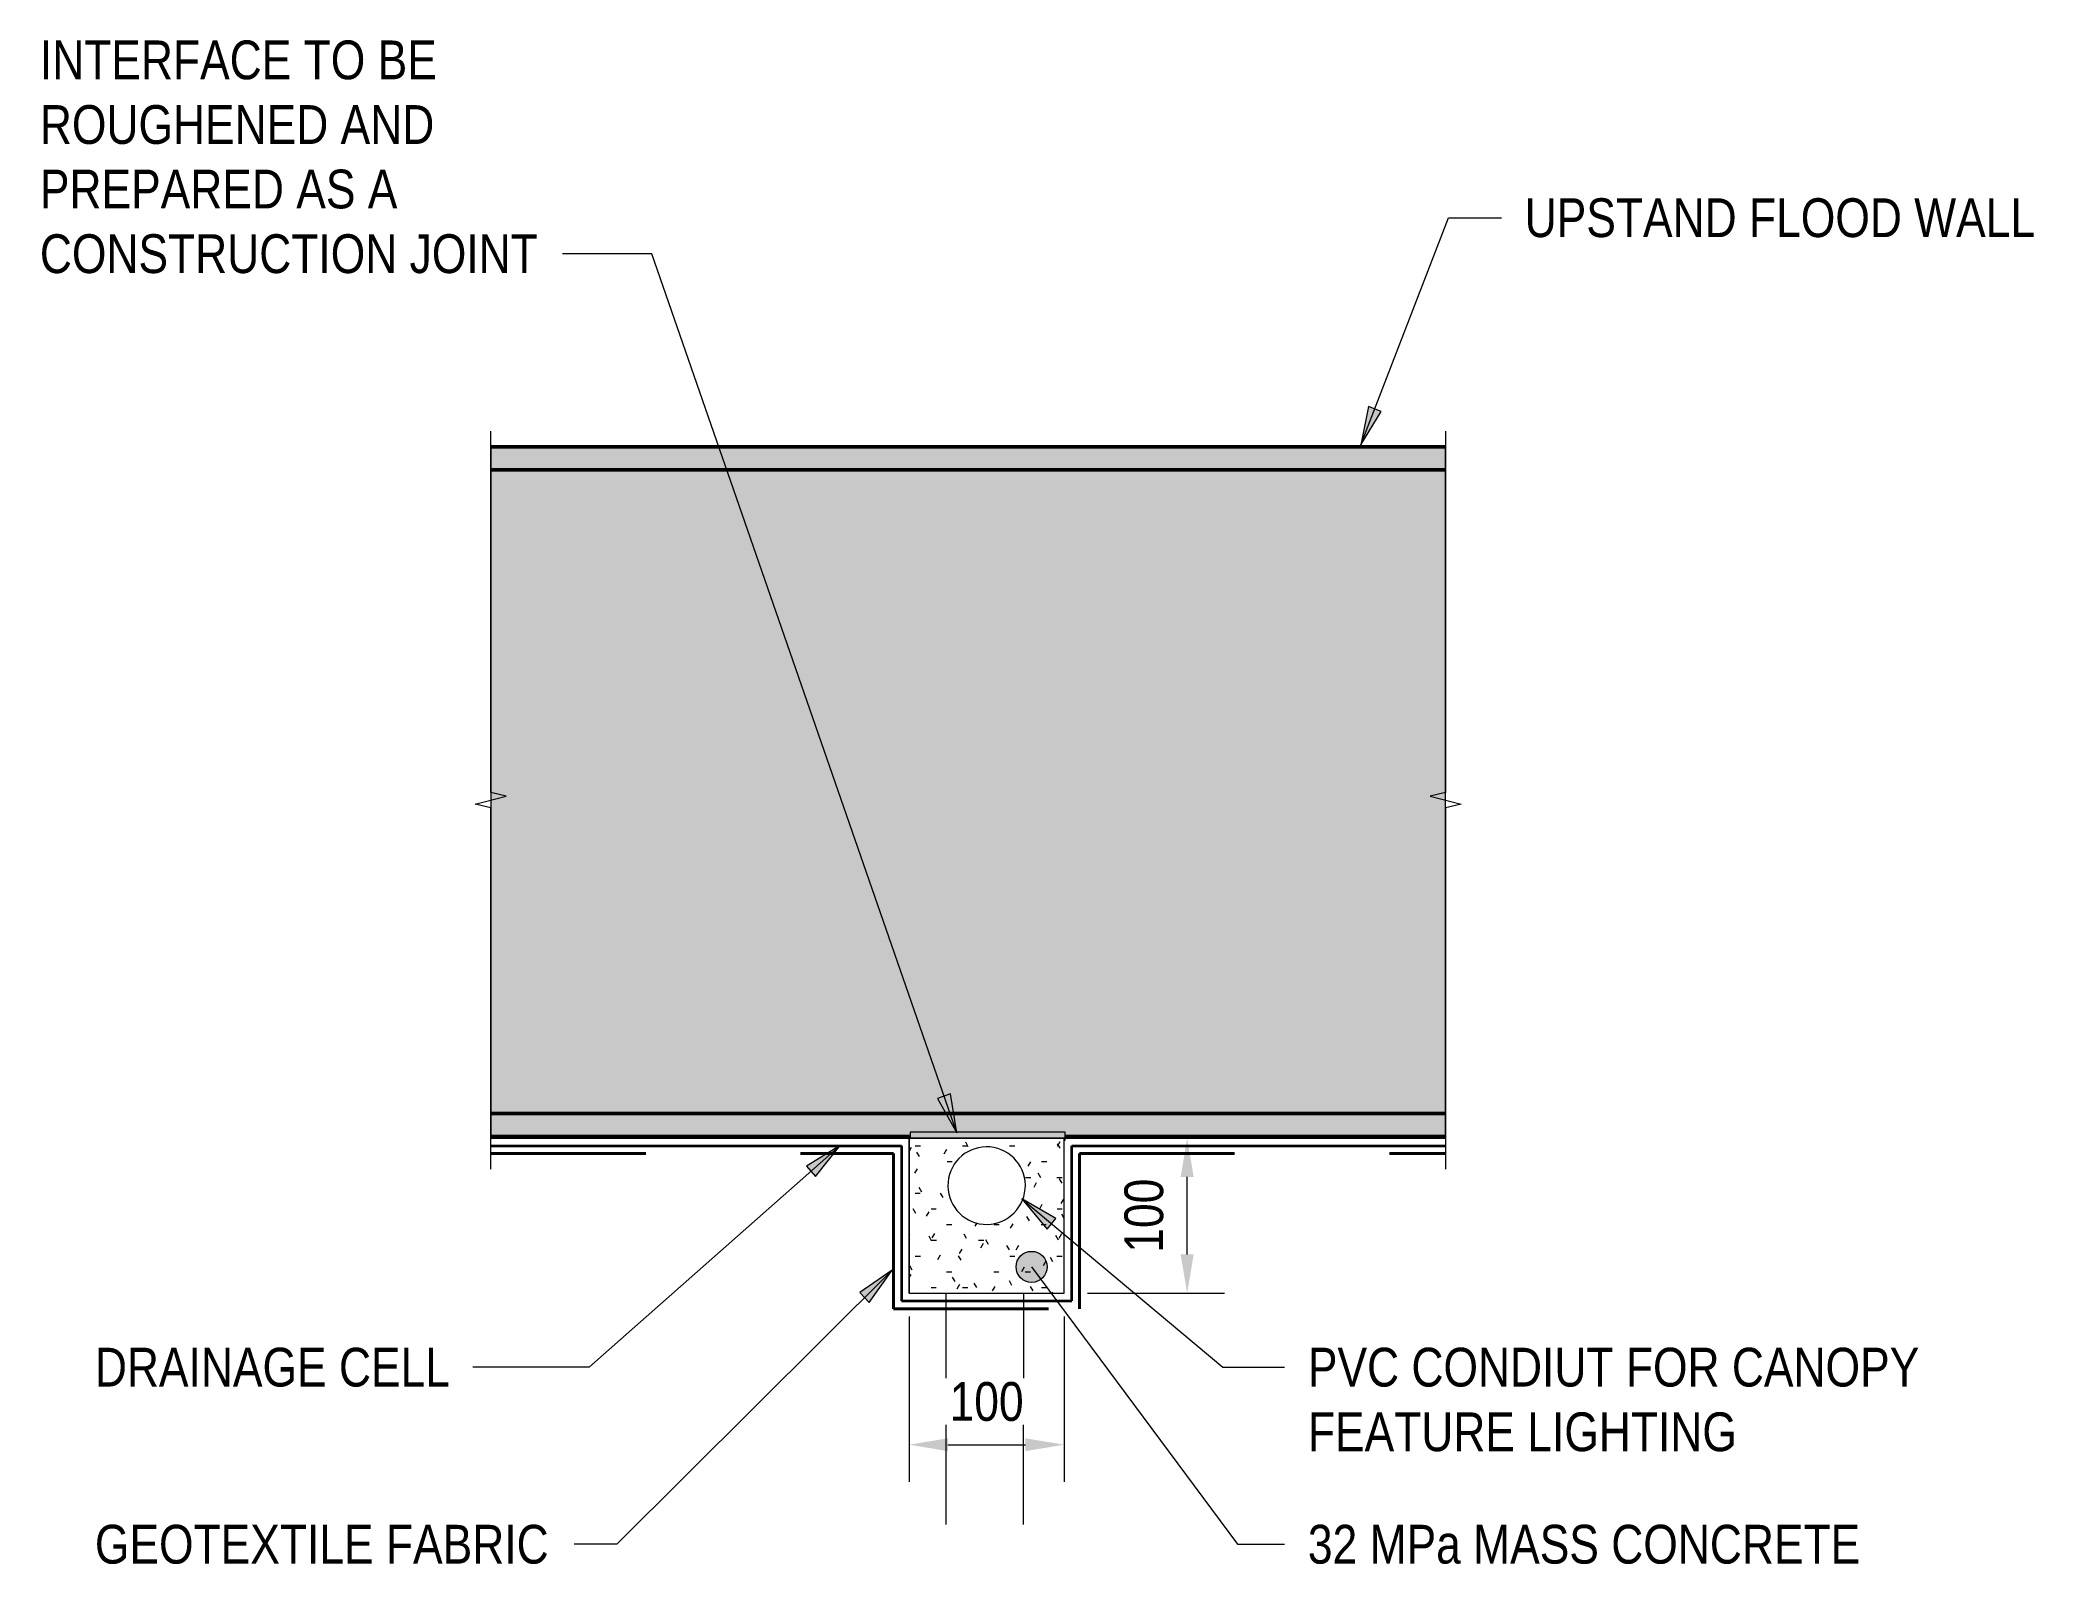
# Model space of a CAD drawing. Header units: metres. Extents: x 305 to 401, y 3 to 1216.
# Drawn here: x 400.041 to 401.329, y 1211.798 to 1212.781 of the extents above.
import ezdxf

# ---------------------------------------------------------------- set-up
doc = ezdxf.new("R2010")
doc.units = ezdxf.units.M
doc.linetypes.add('JacobsDash', pattern=[0.0045, 0.003, -0.0015])
doc.layers.get('Defpoints').update_dxf_attribs({"color": 41})
for name, color, linetype, lineweight in [('A-ANNO-DIMS', 7, 'Continuous', 9), ('A-DETL', 7, 'Continuous', 13), ('A-DETL-GENF', 7, 'Continuous', 9), ('A-WALL', 7, 'Continuous', 50), ('G-ANNO-TEXT', 7, 'Continuous', 9)]:
    doc.layers.add(name, color=color, linetype=linetype, lineweight=lineweight)
doc.styles.add('Arial Narrow_6', font='ARIALN.TTF', dxfattribs={"height": 0.025})
doc.dimstyles.new('Dimension_Standard_O__mm__4', dxfattribs={"dimscale": 0.3048, "dimtxt": 0.025586, "dimasz": 0.082021, "dimexe": 0.07874, "dimexo": 0.049213, "dimgap": 0.049213, "dimtad": 1, "dimdec": 0, "dimlfac": 1000, "dimzin": 0, "dimdsep": 46, "dimtxsty": 'Arial Narrow_6', "dimsah": 1, "dimcen": 0.09, "dimaunit": 1, "dimadec": 4, "dimazin": 0, "dimtfac": 1, "dimtdec": 4, "dimtix": 1, "dimtmove": 0, "dimatfit": 3, "dimfxl": 1, "dimtvp": 1, "dimtfill": 1, "dimtolj": 1, "dimtzin": 0, "dimlwd": 18, "dimlwe": 18, "dimarcsym": 2})

# ---------------------------------------------------------------- blocks, each defined once
blk = doc.blocks.new('North_Wall - North_Wall-6845343-DRG-2873123 - DETAIL A')
at = {"layer": 'A-WALL', "color": 252, "true_color": 0x888888}
for p, q in [((316.114, 1212.5187), (316.7302, 1212.5187)), ((316.7302, 1212.5037), (316.114, 1212.5037)), ((316.114, 1212.0887), (316.7302, 1212.0887)), ((316.3847, 1212.0737), (316.114, 1212.0737)), ((316.3847, 1212.0737), (316.114, 1212.0737)), ((316.7302, 1212.0737), (316.4847, 1212.0737)), ((316.7302, 1212.0737), (316.4847, 1212.0737))]:
    blk.add_line(p, q, dxfattribs=at)
blk = doc.blocks.new('CS_DET_BreakLine_ViewScale - Std Break-8521192-DRG-2873123 - DETAIL A')
at = {"layer": 'A-DETL-GENF'}
for p, q in [((316.114, 1212.2957), (316.114, 1212.5287)), ((316.104, 1212.2882), (316.124, 1212.2932)), ((316.114, 1212.2857), (316.104, 1212.2882)), ((316.124, 1212.2932), (316.114, 1212.2957)), ((316.114, 1212.0527), (316.114, 1212.2857))]:
    blk.add_line(p, q, dxfattribs=at)
blk = doc.blocks.new('CS_DET_BreakLine_ViewScale - Std Break-8521267-DRG-2873123 - DETAIL A')
at = {"layer": 'A-DETL-GENF'}
for p, q in [((316.7302, 1212.5287), (316.7302, 1212.2957)), ((316.7302, 1212.2957), (316.7202, 1212.2932)), ((316.7202, 1212.2932), (316.7402, 1212.2882)), ((316.7402, 1212.2882), (316.7302, 1212.2857)), ((316.7302, 1212.2857), (316.7302, 1212.0527))]:
    blk.add_line(p, q, dxfattribs=at)
blk = doc.blocks.new('DIMBLOCK18-DRG-2873123 - DETAIL A')
at = {"layer": 'A-ANNO-DIMS', "color": 0, "lineweight": 18, "transparency": 16777216}
for p, q in [((400.602, 1211.9577), (400.602, 1211.851)), ((400.702, 1211.9577), (400.702, 1211.851)), ((400.627, 1211.875), (400.677, 1211.875))]:
    blk.add_line(p, q, dxfattribs=at)
at = {"layer": 'A-ANNO-DIMS', "color": 0, "transparency": 16777216}
for points in [[(400.627, 1211.8791), (400.627, 1211.8708), (400.602, 1211.875)], [(400.677, 1211.8791), (400.677, 1211.8708), (400.702, 1211.875)]]:
    blk.add_solid(points, dxfattribs=at)
at = {"layer": 'Defpoints', "color": 0, "transparency": 16777216}
for p in [(400.602, 1211.9727), (400.702, 1211.9727), (400.702, 1211.875)]:
    blk.add_point(p, dxfattribs=at)
at = {"layer": 'A-ANNO-DIMS', "color": 0, "lineweight": 18, "transparency": 16777216, "insert": (400.652, 1211.9027), "char_height": 0.025, "width": 0.05702, "attachment_point": 5, "style": 'Arial Narrow_6', "bg_fill": 3, "box_fill_scale": 1.1, "bg_fill_color": 256, "bg_fill_true_color": 13158600, "bg_fill_transparency": 0}
blk.add_mtext('\\A1;100', dxfattribs=at)
blk = doc.blocks.new('DIMBLOCK19-DRG-2873123 - DETAIL A')
at = {"layer": 'A-ANNO-DIMS', "color": 0, "lineweight": 18, "transparency": 16777216}
for p, q in [((400.7171, 1212.0727), (400.8054, 1212.0727)), ((400.7814, 1211.9977), (400.7814, 1212.0477)), ((400.717, 1211.9727), (400.8054, 1211.9727))]:
    blk.add_line(p, q, dxfattribs=at)
at = {"layer": 'A-ANNO-DIMS', "color": 0, "transparency": 16777216}
for points in [[(400.7772, 1212.0477), (400.7856, 1212.0477), (400.7814, 1212.0727)], [(400.7772, 1211.9977), (400.7856, 1211.9977), (400.7814, 1211.9727)]]:
    blk.add_solid(points, dxfattribs=at)
at = {"layer": 'Defpoints', "color": 0, "transparency": 16777216}
for p in [(400.7021, 1212.0727), (400.7814, 1212.0727), (400.702, 1211.9727)]:
    blk.add_point(p, dxfattribs=at)
at = {"layer": 'A-ANNO-DIMS', "color": 0, "lineweight": 18, "transparency": 16777216, "insert": (400.7536, 1212.0227), "char_height": 0.025, "width": 0.05702, "attachment_point": 5, "rotation": 90, "style": 'Arial Narrow_6', "bg_fill": 3, "box_fill_scale": 1.1, "bg_fill_color": 256, "bg_fill_true_color": 13158600, "bg_fill_transparency": 0}
blk.add_mtext('\\A1;100', dxfattribs=at)

msp = doc.modelspace()

# ---------------------------------------------------------------- hatches: boundary and pattern name
at = {"layer": 'A-DETL-GENF', "true_color": 0xd8d8d8}
msp.add_hatch(color=254, dxfattribs=at).paths.add_polyline_path([(400.3321, 1212.0727), (400.9482, 1212.0727), (400.9482, 1212.5187), (400.3321, 1212.5187), (400.3321, 1212.0737)])
at = {"layer": 'A-DETL-GENF'}
h = msp.add_hatch(dxfattribs=at)
h.set_pattern_fill('FP_20', color=256, style=0, pattern_type=2)
h.set_pattern_definition([(0, (189.724978, -8.321), (0.04064, 0.01016), [0.00335, -0.02713, 0.00335, -0.18969]), (0, (189.724978, -8.321), (0.04064, 0.01016), [-0.03383, -0.02713, 0.00335, -0.05761, -0.1016]), (0, (189.724978, -8.321), (0.04064, 0.01016), [-0.12192, 0.00335, -0.02713, 0.00335, -0.06777]), (0, (189.724978, -8.321), (0.04064, 0.01016), [-0.15575, -0.01697, 0.00335, -0.04745]), (120, (189.740978, -8.316), (-0.0291188181, 0.03011527241), [0.00335, -0.02713, 0.00335, -0.18969]), (120, (189.740978, -8.316), (-0.0291188181, 0.03011527241), [-0.03383, -0.02713, 0.00335, -0.05761, -0.1016]), (120, (189.740978, -8.316), (-0.0291188181, 0.03011527241), [-0.12192, 0.00335, -0.02713, 0.00335, -0.06777]), (120, (189.740978, -8.316), (-0.0291188181, 0.03011527241), [-0.15575, -0.01697, 0.00335, -0.04745]), (240, (189.745978, -8.296), (-0.0115211819, -0.04027527241), [0.00335, -0.02713, 0.00335, -0.18969]), (240, (189.745978, -8.296), (-0.0115211819, -0.04027527241), [-0.03383, -0.02713, 0.00335, -0.05761, -0.1016]), (240, (189.745978, -8.296), (-0.0115211819, -0.04027527241), [-0.12192, 0.00335, -0.02713, 0.00335, -0.06777]), (240, (189.745978, -8.296), (-0.0115211819, -0.04027527241), [-0.15575, -0.01697, 0.00335, -0.04745])])
h.paths.add_polyline_path([(400.702, 1211.9727), (400.7021, 1212.0726), (400.6021, 1212.0727), (400.602, 1211.9728), (400.6755, 1211.9727)])
h.paths.add_polyline_path([(400.6499, 1212.0172), (400.6435, 1212.0186), (400.6377, 1212.0216), (400.6329, 1212.0261), (400.6294, 1212.0316), (400.6274, 1212.0378), (400.6271, 1212.0443), (400.6285, 1212.0507), (400.6316, 1212.0565), (400.636, 1212.0613), (400.6415, 1212.0648), (400.6477, 1212.0667), (400.6542, 1212.067), (400.6606, 1212.0656), (400.6664, 1212.0626), (400.6712, 1212.0582), (400.6747, 1212.0527), (400.6767, 1212.0465), (400.6769, 1212.0399), (400.6755, 1212.0336), (400.6725, 1212.0278), (400.6681, 1212.023), (400.6626, 1212.0195), (400.6564, 1212.0175)])
at = {"layer": 'G-ANNO-TEXT'}
for points in [[(400.8935, 1212.5198), (400.9066, 1212.5415), (400.8984, 1212.5447)], [(400.6327, 1212.0762), (400.6287, 1212.1012), (400.6203, 1212.0983)], [(400.5575, 1212.0679), (400.5358, 1212.0547), (400.5416, 1212.048)], [(400.6747, 1212.0335), (400.691, 1212.0141), (400.6967, 1212.0208)], [(400.591, 1211.9876), (400.5701, 1211.9731), (400.5763, 1211.9668)]]:
    msp.add_hatch(color=256, dxfattribs=at).paths.add_polyline_path(points)
h = msp.add_hatch(color=256, dxfattribs=at)
edge = h.paths.add_edge_path()
edge.add_arc((400.681, 1211.9897), 0.01, 0, 360)

# ---------------------------------------------------------------- linework, layer by layer
at = {"layer": 'A-DETL', "lineweight": 9}
for p, q in [((400.9482, 1212.5187), (400.3321, 1212.5187)), ((400.3321, 1212.5187), (400.3321, 1212.0727)), ((400.9482, 1212.0727), (400.9482, 1212.5187)), ((400.3321, 1212.0727), (400.9482, 1212.0727))]:
    msp.add_line(p, q, dxfattribs=at)
at = {"layer": 'A-DETL', "color": 5, "lineweight": 35, "true_color": 0x0000ff}
for p, q in [((400.332, 1212.0677), (400.597, 1212.0677)), ((400.597, 1212.0677), (400.597, 1211.9677)), ((400.707, 1211.9677), (400.707, 1212.0677)), ((400.707, 1212.0677), (400.9482, 1212.0677)), ((400.597, 1211.9677), (400.707, 1211.9677))]:
    msp.add_line(p, q, dxfattribs=at)
at = {"layer": 'A-DETL', "color": 7, "lineweight": 9, "true_color": 0xffffff}
for p, q in [((400.6021, 1212.0727), (400.602, 1211.9728)), ((400.7021, 1212.0726), (400.6021, 1212.0727)), ((400.7027, 1212.0765), (400.6027, 1212.0765)), ((400.6027, 1212.0765), (400.6027, 1212.0727)), ((400.702, 1211.9727), (400.7021, 1212.0726)), ((400.7021, 1212.0714), (400.7027, 1212.0714)), ((400.7027, 1212.0714), (400.7027, 1212.0765)), ((400.602, 1211.9728), (400.702, 1211.9727))]:
    msp.add_line(p, q, dxfattribs=at)
at = {"layer": 'A-DETL', "color": 143, "lineweight": 18, "true_color": 0x78aac8}
for p, q in [((400.602, 1211.9727), (400.6021, 1212.0727)), ((400.6021, 1212.0727), (400.7021, 1212.0727)), ((400.702, 1211.9727), (400.7021, 1212.0727)), ((400.602, 1211.9727), (400.702, 1211.9727)), ((400.6257, 1211.9727), (400.6256, 1211.8235)), ((400.6757, 1211.9727), (400.6756, 1211.8235))]:
    msp.add_line(p, q, dxfattribs=at)
at = {"layer": 'A-DETL', "linetype": 'JacobsDash', "lineweight": 40}
for p, q in [((400.332, 1212.0627), (400.592, 1212.0627)), ((400.592, 1212.0627), (400.592, 1211.9627)), ((400.712, 1211.9627), (400.712, 1212.0627)), ((400.712, 1212.0627), (400.9482, 1212.0627)), ((400.592, 1211.9627), (400.712, 1211.9627))]:
    msp.add_line(p, q, dxfattribs=at)
at = {"layer": 'A-DETL', "color": 143, "linetype": 'JacobsDash', "lineweight": 18, "true_color": 0x78aac8}
for start, end in [(355, 175), (175, 355)]:
    msp.add_arc((400.652, 1212.0421), 0.025, start, end, dxfattribs=at)
at = {"layer": 'G-ANNO-TEXT'}
for p, q in [((400.8935, 1212.5198), (400.95, 1212.6664)), ((400.95, 1212.6664), (400.9842, 1212.6664)), ((400.3796, 1212.6432), (400.3783, 1212.6432)), ((400.4359, 1212.6432), (400.3796, 1212.6432)), ((400.6327, 1212.0762), (400.4359, 1212.6432)), ((400.8984, 1212.5447), (400.8935, 1212.5198)), ((400.9066, 1212.5415), (400.8984, 1212.5447)), ((400.8935, 1212.5198), (400.9066, 1212.5415)), ((400.6287, 1212.1012), (400.6203, 1212.0983)), ((400.6203, 1212.0983), (400.6327, 1212.0762)), ((400.6327, 1212.0762), (400.6287, 1212.1012)), ((400.5575, 1212.0679), (400.3955, 1211.925)), ((400.5575, 1212.0679), (400.5358, 1212.0547)), ((400.5416, 1212.048), (400.5575, 1212.0679)), ((400.5358, 1212.0547), (400.5416, 1212.048)), ((400.6747, 1212.0335), (400.691, 1212.0141)), ((400.6967, 1212.0208), (400.6747, 1212.0335)), ((400.6747, 1212.0335), (400.8044, 1211.925)), ((400.691, 1212.0141), (400.6967, 1212.0208)), ((400.681, 1211.9897), (400.8138, 1211.8108)), ((400.591, 1211.9876), (400.4133, 1211.8108)), ((400.591, 1211.9876), (400.5701, 1211.9731)), ((400.5763, 1211.9668), (400.591, 1211.9876)), ((400.5701, 1211.9731), (400.5763, 1211.9668)), ((400.3369, 1211.925), (400.3204, 1211.925)), ((400.3955, 1211.925), (400.3369, 1211.925)), ((400.8044, 1211.925), (400.8443, 1211.925)), ((400.4133, 1211.8108), (400.3859, 1211.8108)), ((400.8138, 1211.8108), (400.8443, 1211.8108))]:
    msp.add_line(p, q, dxfattribs=at)
msp.add_circle((400.681, 1211.9897), 0.01, dxfattribs=at)

# ---------------------------------------------------------------- block references
at = {"layer": 'A-DETL-GENF'}
for name in ['CS_DET_BreakLine_ViewScale - Std Break-8521192-DRG-2873123 - DETAIL A', 'CS_DET_BreakLine_ViewScale - Std Break-8521267-DRG-2873123 - DETAIL A']:
    msp.add_blockref(name, (84.218, 0), dxfattribs=at)
at = {"layer": 'A-WALL', "color": 252, "true_color": 0x888888}
msp.add_blockref('North_Wall - North_Wall-6845343-DRG-2873123 - DETAIL A', (84.218, 0), dxfattribs=at)

# ---------------------------------------------------------------- texts
at = {"layer": 'G-ANNO-TEXT', "char_height": 0.025, "attachment_point": 1, "style": 'Arial Narrow_6', "bg_fill": 3, "box_fill_scale": 1, "bg_fill_color": 256, "bg_fill_transparency": 0}
for s, insert in [('INTERFACE TO BE ', (400.0411, 1212.7807)), ('ROUGHENED AND ', (400.0411, 1212.739)), ('PREPARED AS A ', (400.0411, 1212.6974)), ('UPSTAND FLOOD WALL', (400.9992, 1212.6789)), ('CONSTRUCTION JOINT', (400.0411, 1212.6557)), ('DRAINAGE CELL', (400.0766, 1211.9375)), ('GEOTEXTILE FABRIC', (400.0766, 1211.8233))]:
    msp.add_mtext(s, dxfattribs=dict(at, insert=insert))
at = {"layer": 'G-ANNO-TEXT', "char_height": 0.025, "attachment_point": 1, "style": 'Arial Narrow_6', "bg_fill": 3, "box_fill_scale": 1, "bg_fill_color": 256, "bg_fill_true_color": 13158600, "bg_fill_transparency": 0}
for s, insert in [('PVC CONDIUT FOR CANOPY ', (400.8593, 1211.9375)), ('FEATURE LIGHTING', (400.8593, 1211.8958)), ('32 MPa MASS CONCRETE', (400.8593, 1211.8233))]:
    msp.add_mtext(s, dxfattribs=dict(at, insert=insert))

# ---------------------------------------------------------------- next in the draw order: dimensions: what is measured, and where the dimension line sits
at = {"layer": 'A-ANNO-DIMS', "lineweight": 18}
dim = msp.add_linear_dim(base=(400.702, 1211.875), p1=(400.602, 1211.9727), p2=(400.702, 1211.9727), dimstyle='Dimension_Standard_O__mm__4', override={"dimpost": '<>', "dimfxl": 0.1}, dxfattribs=at)
dim.commit()
dim.dimension.update_dxf_attribs({"geometry": 'DIMBLOCK18-DRG-2873123 - DETAIL A', "text_midpoint": (400.652, 1211.9027)})

# ---------------------------------------------------------------- next in the draw order: dimensions: what is measured, and where the dimension line sits
dim = msp.add_linear_dim(base=(400.7814, 1212.0727), p1=(400.702, 1211.9727), p2=(400.7021, 1212.0727), angle=90, dimstyle='Dimension_Standard_O__mm__4', override={"dimpost": '<>', "dimfxl": 0.1}, dxfattribs=at)
dim.commit()
dim.dimension.update_dxf_attribs({"geometry": 'DIMBLOCK19-DRG-2873123 - DETAIL A', "text_midpoint": (400.7536, 1212.0227)})

doc.saveas('drawing.dxf')
